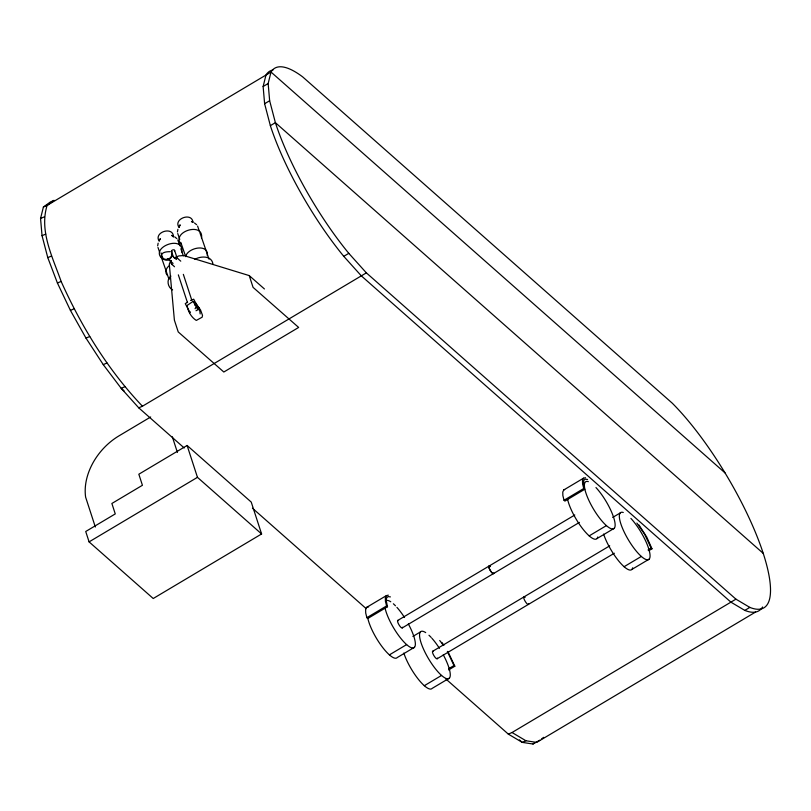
<?xml version="1.0" encoding="UTF-8"?>
<svg xmlns="http://www.w3.org/2000/svg" width="811" height="811" viewBox="0 0 811 811"><rect width="100%" height="100%" fill="white"/><g stroke="black" fill="none" stroke-linecap="round" stroke-linejoin="round"><path stroke-width="1.22" d="M157.658 245.845L158.145 243.178M177.427 231.956L177.913 229.28M179.16 227.283L180.164 224.809L179.15 226.228M181.745 252.059C184.391 233.892 147.977 247.872 162.93 259.196M201.503 238.17C204.159 221.606 171.08 231.399 180.944 244.202M207.292 255.647C208.914 243.584 188.862 247.385 185.922 255.698M184.229 447.986L138.742 407.832L121.184 388.307L103.25 364.615L85.996 338.126L70.415 310.39L57.419 283.019L47.778 257.634L42.04 235.687L40.55 218.483L43.399 207.018L50.404 201.959L54.114 200.347L47.109 205.406L43.399 207.018M749.83 607.398L735.932 599.157L366.359 272.861L142.452 406.22C107.995 370.039 81.546 326.853 61.129 281.417C52.766 257.472 39.08 231.176 47.109 205.406L271.006 72.047A132.203 35.654 59.2 0 1 302.675 76.883L672.258 403.168A132.203 35.654 59.2 0 1 758.863 541.018A132.203 35.654 59.2 0 1 749.83 607.398L744.802 610.399L730.904 602.147L361.331 275.862L343.773 256.337A132.203 35.654 59.2 0 1 270.357 125.664L264.619 103.727L263.129 86.513L265.978 75.048A132.203 35.654 59.2 0 1 272.983 69.989M366.359 272.861L348.801 253.346A132.203 35.654 59.2 0 1 275.385 122.664L269.647 100.726L268.157 83.523L271.006 72.047L725.004 472.874M171.354 260.625L171.131 263.443L174.507 266.758M200.185 313.918L199.78 310.887L197.032 306.376M159.655 239.944L160.396 238.698L159.382 240.117M170.746 260.767L169.296 264.143L174.395 320.173L178.238 331.942L223.826 372.016L298.651 327.441L253.073 287.368L249.23 275.598L183.762 255.526L178.907 255.911L174.213 257.797M388.357 595.152L386.34 595.639L366.613 607.378L365.619 609.466L365.71 612.994L366.876 617.678L367.758 618.509L387.486 606.76L386.188 600.464L386.624 597.798L388.053 596.582L390.405 596.896M386.34 595.639L385.337 597.717L385.438 601.255L386.594 605.929L387.486 606.76M585.512 477.72L583.494 478.206L563.767 489.956L562.773 492.034L562.864 495.572L564.03 500.245L564.912 501.086L584.63 489.337L583.514 484.866L583.768 480.376L585.207 479.149L587.559 479.463M583.494 478.206L582.491 480.284L582.592 483.822L583.748 488.506L584.63 489.337M169.043 265.876C166.032 267.995 164.511 272.628 167.441 275.436M170.918 276.095C166.194 279.521 167.715 287.489 172.601 289.912M445.776 678.898L508.325 734.117L522.223 742.369L532.989 744.011L534.986 742.562M539.7 740.23L532.989 744.011M541.707 738.791L543.705 737.341M263.129 86.513L268.157 83.523M264.619 103.727L269.647 100.726M270.357 125.664L275.385 122.664L763.222 553.366M187.615 302.239L185.263 303.638L189.987 312.499M190.575 300.475L193.697 299.188L199.019 309.163L196.019 310.745M190.017 311.748L189.581 312.874M195.066 308.748C195.917 305.767 200.641 307.105 198.705 309.153M343.773 256.337L348.801 253.346M150.684 416.976L118.984 435.862A54.55 40.195 -48.6 0 0 85.621 497.123L95.333 527.008M187.108 445.472L138.833 474.222L142.422 485.282L111.877 503.479L115.263 513.91L85.723 531.499L89.088 541.88L153.228 598.508L261.598 533.962L251.238 502.09L187.108 445.472L197.458 477.334L261.598 533.962M89.088 541.88L197.458 477.334M366.876 617.678L386.594 605.929M564.03 500.245L583.748 488.506M397.674 620.496L574.786 515.005M402.307 627.886L579.419 522.396M412.89 636.432L420.422 631.941M612.67 517.438L620.202 512.947M389.392 654.872L406.625 644.603M589.171 535.878L606.405 525.609M414.482 647.279L397.248 657.539A27.351 7.38 59.2 0 1 382.072 646.691A27.351 7.38 59.2 0 1 367.87 618.469M597.028 538.545L614.262 528.285M432.598 651.334L609.71 545.844M437.23 658.714L614.343 553.224M448.807 668.629L453.998 665.547L454.829 666.226L448.605 669.937M648.03 549.97L651.152 548.114L651.983 548.794L648.871 550.649M424.315 685.7L441.549 675.441M624.095 566.707L641.329 556.447M449.406 678.108L432.172 688.377A27.351 7.38 59.2 0 1 418.506 679.466A27.351 7.38 59.2 0 1 403.827 653.058M631.951 569.383L649.185 559.124M508.325 734.117L512.035 732.515L735.932 599.157M755.568 612.041L536.7 742.4L525.933 740.757L512.035 732.515M563.767 489.956L564.659 489.509M366.613 607.378L368.64 606.892M194.883 259.307C200.763 255.921 211.935 255.435 212.969 264.224M40.55 218.483L44.26 216.882M42.04 235.687L45.751 234.085M47.778 257.634L51.488 256.023M57.419 283.019L61.129 281.417M70.415 310.39L74.125 308.778M85.996 338.126L89.707 336.514M103.25 364.615L106.961 363.004M124.894 386.705L121.184 388.307L124.022 390.811M138.742 407.832L142.452 406.22M525.933 740.757L522.223 742.369L519.375 739.855M174.385 257.756L176.21 257.584L177.599 258.415M194.691 304.906L196.282 305.585M197.783 309.538L193.038 301.276M170.229 251.684C150.603 251.43 169.418 269.526 172.358 253.802M193.099 222.133L191.457 221.494L192.582 222.194M173.341 236.021L171.699 235.383L173.513 237.025C173.483 225.62 153.046 232.199 159.28 241.313M194.295 301.905L192.694 301.641L187.148 305.423C187.817 311.231 191.274 317.354 196.303 320.426L202.172 317.182L202.507 315.367L200.53 309.924L195.451 302.817M194.488 222.995L196.597 224.688M174.73 236.893L176.828 238.576M171.526 264.173L172.145 264.7M176.991 257.888L180.762 261.162M172.044 255.688L176.443 259.51M167.786 258.8L173.067 263.393M249.23 275.598L264.427 288.959M252.464 508.223L366.177 608.625M636.878 523.075L644.532 534.074L651.152 548.114M439.734 640.497L443.029 644.836M638.977 524.97L646.772 537.095L651.983 548.794M441.823 642.403L443.901 645.272M447.834 651.395L454.829 666.226M447.378 651.497L453.998 665.547M197.59 226.036L199.607 231.895M200.013 233.071L209.035 259.155M192.937 222.153C191.964 211.874 172.915 218.858 179.038 227.415M177.751 233.558L179.768 239.417M180.792 242.377L185.719 256.651M177.822 239.924L179.849 245.784M180.863 248.744L183.337 255.881M157.983 247.446L159.605 252.14M161.024 256.266L166.782 272.922M167.066 273.733L169.033 279.43M178.329 274.848L187.432 302.503M183.337 274.351L191.812 300.252M174.608 250.396L176.565 256.408M171.526 251.339L173.098 256.154M171.537 254.025C173.078 258.871 163.335 261.862 162.241 256.641M161.014 252.88L161.936 255.698M172.327 436.784L177.416 452.437M762.573 606.983A132.203 35.654 59.2 0 1 744.802 610.399M402.449 627.248A4.379 1.176 59.2 0 1 398.951 624.754A4.379 1.176 59.2 0 1 398.515 620.608M490.219 566.554A4.379 1.176 59.2 0 0 488.942 567.447A4.379 1.176 59.2 0 0 491.699 572.485A4.379 1.176 59.2 0 0 493.706 572.89A4.379 1.176 59.2 0 1 491.73 572.465A4.379 1.176 59.2 0 1 488.942 567.447A4.379 1.176 59.2 0 1 490.189 566.565M408.339 623.953A27.351 7.38 59.2 0 1 408.957 646.438A27.351 7.38 59.2 0 1 385.103 608.209M385.499 601.103A27.351 7.38 59.2 0 1 390.78 601.782M393.355 603.779A27.351 7.38 59.2 0 1 395.464 605.797M396.924 607.358A27.351 7.38 59.2 0 1 404.527 617.506M437.372 658.086A4.379 1.176 59.2 0 1 433.875 655.582A4.379 1.176 59.2 0 1 433.439 651.436M528.63 603.729A4.379 1.176 59.2 0 1 526.623 603.313A4.379 1.176 59.2 0 1 523.835 598.305A4.379 1.176 59.2 0 1 525.112 597.403M443.262 654.791A27.351 7.38 59.2 0 1 446.739 678.685A27.351 7.38 59.2 0 1 423.788 649.702A27.351 7.38 59.2 0 1 425.704 632.61M428.968 635.236A27.351 7.38 59.2 0 1 431.117 637.385M431.847 638.196A27.351 7.38 59.2 0 1 439.45 648.344M630.897 518.401A27.351 7.38 59.2 0 1 650.016 556.833A27.351 7.38 59.2 0 1 628.647 540.288A27.351 7.38 59.2 0 1 623.264 512.491M632.671 567.812A27.351 7.38 59.2 0 1 619.786 562.276A27.351 7.38 59.2 0 1 603.607 534.064M595.973 487.563A27.351 7.38 59.2 0 1 615.093 526.004A27.351 7.38 59.2 0 1 593.723 509.46A27.351 7.38 59.2 0 1 588.34 481.653M597.748 536.973A27.351 7.38 59.2 0 1 583.362 529.644A27.351 7.38 59.2 0 1 567.649 499.475M172.165 251.886A1.612 0.993 -18.1 0 1 171.709 250.619A1.612 0.993 -18.1 0 1 173.726 249.808A1.612 0.993 -18.1 0 1 174.527 250.934"/></g></svg>
